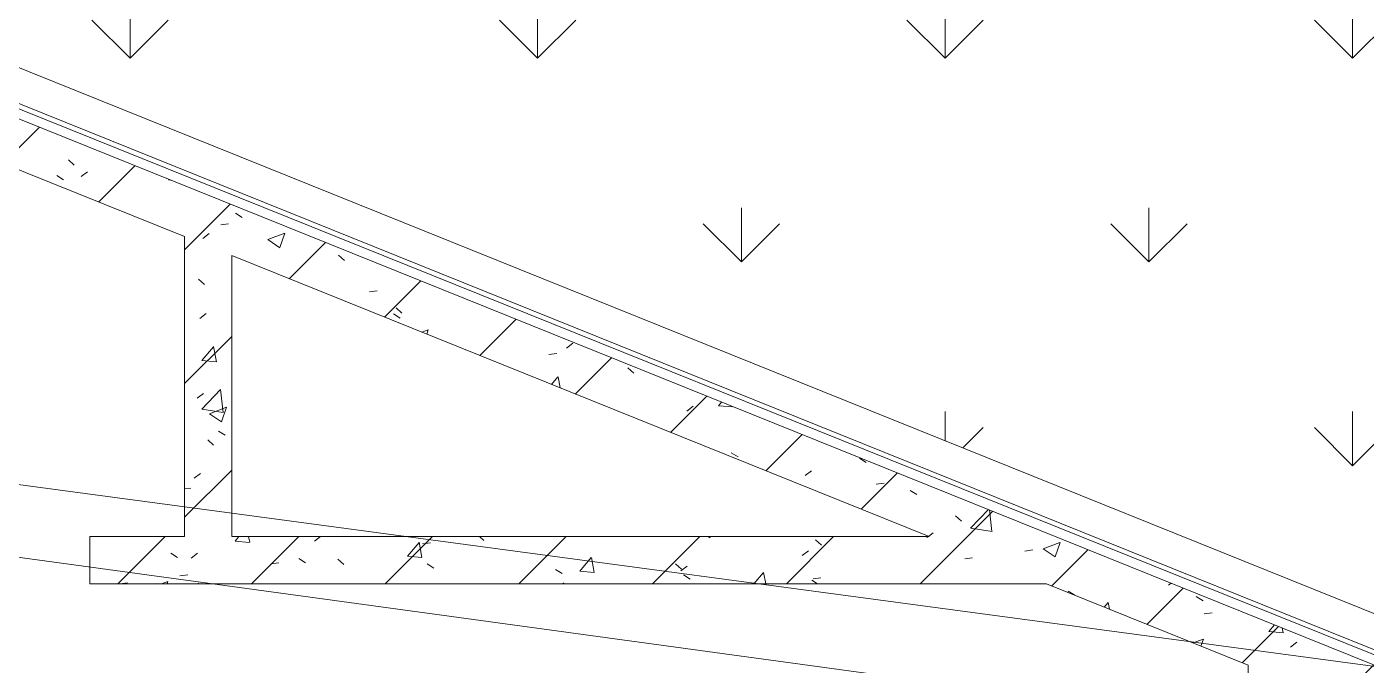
# Model space of a CAD drawing. Header units: millimetres. Extents: x -584918 to 2941280, y 3000189 to 4229862.
# Drawn here: x -454268 to -451435, y 3689702 to 3691053 of the extents above; entities that cross this region are included whole.
import ezdxf

# ---------------------------------------------------------------- set-up
doc = ezdxf.new("R2010")
doc.units = ezdxf.units.MM
for name, color, linetype, lineweight in [('Стены внутренние', 7, 'Continuous', 0), ('Стены несущие', 7, 'Continuous', 0), ('Стены отделка', 7, 'Continuous', 0), ('экспертиза ДУ', 1, 'Continuous', 0), ('экспертиза условные обозначения', 1, 'Continuous', 0)]:
    doc.layers.add(name, color=color, linetype=linetype, lineweight=lineweight)
pattern_1 = [(45, (-437515.92, 3663725.22), (-141.4214, 141.4214), [])]
pattern_2 = [(50, (-437515.92, 3663725.22), (364.368, -31.8783), [38.1, -419.1]), (355, (-437515.92, 3663725.2), (-70.486, 382.1133), [30.48, -335.28]), (100.451, (-437485.56, 3663722.56), (293.885, 350.2334), [32.38, -356.18]), (46.184, (-437515.92, 3663826.8), (542.1585, -84.086), [57.15, -628.65]), (96.636, (-437470.74, 3663819.8), (474.805, 494.8554), [48.57, -534.27]), (351.184, (-437515.9, 3663826.8), (474.81, 494.85), [45.72, -502.92]), (21, (-437465.12, 3663801.42), (303.2285, -204.5305), [38.1, -419.1]), (326, (-437465.12, 3663801.4), (123.604, 368.376), [30.48, -335.28]), (71.451, (-437439.86, 3663784.37), (426.834, 163.8427), [32.38, -356.18]), (37.5, (-437515.92, 3663725.22), (6.17665, 169.11015), [16.764, -314.452, 16.764, -323.596, -336.55]), (37.5, (-437515.92, 3663725.22), (6.17665, 169.11015), [-671.576, 16.764, -319.786]), (7.5, (-437515.92, 3663725.22), (133.6389, 200.3615), [16.764, -177.292, 16.764, -306.832, -128.27]), (7.5, (-437515.92, 3663725.22), (133.6389, 200.3615), [-517.652, 16.764, -111.506]), (327.5, (-437629.21, 3663725.22), (271.1818, -11.45836), [16.764, -110.236, 16.764, -379.476, -525.78]), (327.5, (-437629.21, 3663725.22), (271.1818, -11.45836), [-523.24, 16.764, -509.016]), (317.5, (-437680, 3663725.22), (296.2585, 50.8528), [16.764, -148.336, 16.764, -246.38, -373.38]), (317.5, (-437680, 3663725.22), (296.2585, 50.8528), [-428.244, 16.764, -356.616])]

msp = doc.modelspace()

# ---------------------------------------------------------------- hatches: boundary and pattern name
at = {"layer": 'Стены внутренние'}
h = msp.add_hatch(dxfattribs=at)
h.set_pattern_fill('FP_1', color=256, style=0, pattern_type=2)
h.set_pattern_definition(pattern_1)
h.paths.add_polyline_path([(-454253.714, 3690737.774), (-454216.337, 3690830.526), (-456707.804, 3691834.55), (-456975.344, 3691834.55), (-454314.528, 3690762.281)])
h = msp.add_hatch(dxfattribs=at)
h.set_pattern_fill('FP_2', color=256, style=0, pattern_type=2)
h.set_pattern_definition(pattern_2)
h.paths.add_polyline_path([(-454253.714, 3690737.774), (-454216.337, 3690830.526), (-456707.804, 3691834.55), (-456975.344, 3691834.55), (-454314.528, 3690762.281)])
h = msp.add_hatch(dxfattribs=at)
h.set_pattern_fill('FP_1', color=256, style=0, pattern_type=2)
h.set_pattern_definition(pattern_1)
h.paths.add_polyline_path([(-448435.026, 3688392.929), (-448435.026, 3688500.744), (-454216.337, 3690830.526), (-454253.714, 3690737.774), (-448502.565, 3688420.147)])
h = msp.add_hatch(dxfattribs=at)
h.set_pattern_fill('FP_2', color=256, style=0, pattern_type=2)
h.set_pattern_definition(pattern_2)
h.paths.add_polyline_path([(-448435.026, 3688392.929), (-448435.026, 3688500.744), (-454216.337, 3690830.526), (-454253.714, 3690737.774), (-448502.565, 3688420.147)])
h = msp.add_hatch(dxfattribs=at)
h.set_pattern_fill('FP_1', color=256, style=0, pattern_type=2)
h.set_pattern_definition(pattern_1)
h.paths.add_polyline_path([(-453847.936, 3689974.55), (-453835.026, 3689974.55), (-453835.026, 3690569.049), (-453935.026, 3690609.347), (-453935.026, 3689974.55)])
h = msp.add_hatch(dxfattribs=at)
h.set_pattern_fill('FP_2', color=256, style=0, pattern_type=2)
h.set_pattern_definition(pattern_2)
h.paths.add_polyline_path([(-453847.936, 3689974.55), (-453835.026, 3689974.55), (-453835.026, 3690569.049), (-453935.026, 3690609.347), (-453935.026, 3689974.55)])
h = msp.add_hatch(dxfattribs=at)
h.set_pattern_fill('FP_1', color=256, style=0, pattern_type=2)
h.set_pattern_definition(pattern_1)
h.paths.add_polyline_path([(-453847.936, 3689874.55), (-452111.64, 3689874.55), (-452359.788, 3689974.55), (-454135.026, 3689974.55), (-454135.026, 3689874.55)])
h = msp.add_hatch(dxfattribs=at)
h.set_pattern_fill('FP_2', color=256, style=0, pattern_type=2)
h.set_pattern_definition(pattern_2)
h.paths.add_polyline_path([(-453847.936, 3689874.55), (-452111.64, 3689874.55), (-452359.788, 3689974.55), (-454135.026, 3689974.55), (-454135.026, 3689874.55)])
at = {"layer": 'экспертиза условные обозначения'}
h = msp.add_hatch(dxfattribs=at)
h.set_pattern_fill('GRASS', color=6, scale=24)
h.set_pattern_definition([(90, (-461809.37, 3558222.25), (-431.0523, 431.0523), [114.3, -747.8046]), (45, (-461809.37, 3558222.25), (-431.0523, 431.0523), [114.3, -495.3]), (135, (-461809.37, 3558222.25), (-431.0523, -431.0523), [114.3, -495.3])])
edge = h.paths.add_edge_path()
edge.add_line((-458338.484, 3694648.826), (-453608.137, 3692742.567))
edge.add_line((-453608.137, 3692742.567), (-452262.543, 3696081.635))
edge.add_line((-452262.543, 3696081.635), (-443822.121, 3692680.271))
edge.add_line((-443822.121, 3692680.271), (-445167.715, 3689341.203))
edge.add_line((-445167.715, 3689341.203), (-441899.865, 3688024.308))
edge.add_line((-441899.865, 3688024.308), (-440112.737, 3687304.122))
edge.add_line((-440112.737, 3687304.122), (-440822.912, 3685541.836))
edge.add_line((-440822.912, 3685541.836), (-443740.461, 3686717.565))
edge.add_arc((-444130.947, 3685740.74), 1051.983, 68.21091, 179.840391)
edge.add_line((-445182.926, 3685743.67), (-445282.926, 3683874.55))
edge.add_line((-445282.926, 3683874.55), (-448232.926, 3683874.55))
edge.add_line((-448232.926, 3683874.55), (-448232.926, 3688527.961))
edge.add_line((-448232.926, 3688527.961), (-456686.313, 3691934.55))
edge.add_line((-456686.313, 3691934.55), (-459032.926, 3691934.55))
edge.add_line((-459032.926, 3691934.55), (-459032.926, 3692925.58))
edge.add_line((-459032.926, 3692925.58), (-458338.484, 3694648.826))

# ---------------------------------------------------------------- linework, layer by layer
at = {"layer": 'Стены внутренние'}
msp.add_line((-456701.987, 3691864.55), (-448205.026, 3688440.402), dxfattribs=at)
at = {"layer": 'Стены несущие'}
for p, q in [((-448235.026, 3688420.147), (-456707.804, 3691834.55)), ((-456727.196, 3691734.55), (-453935.026, 3690609.347)), ((-453935.026, 3690609.347), (-453935.026, 3689974.55)), ((-453835.026, 3689974.55), (-453835.026, 3690569.049)), ((-453835.026, 3690569.049), (-452359.788, 3689974.55)), ((-453935.026, 3689974.55), (-454135.026, 3689974.55)), ((-454135.026, 3689974.55), (-454135.026, 3689874.55)), ((-452359.788, 3689974.55), (-453835.026, 3689974.55)), ((-454135.026, 3689874.55), (-452111.64, 3689874.55)), ((-452111.64, 3689874.55), (-451685.026, 3689702.631)), ((-451685.026, 3689702.631), (-451685.026, 3689574.55))]:
    msp.add_line(p, q, dxfattribs=at)
at = {"layer": 'Стены отделка'}
for p, q in [((-456707.804, 3691834.55), (-448235.026, 3688420.147)), ((-448215.026, 3688433.65), (-456703.926, 3691854.55))]:
    msp.add_line(p, q, dxfattribs=at)
at = {"layer": 'экспертиза ДУ'}
for points in [[(-446252.144, 3688832.803), (-510400.006, 3697602.029)], [(-510400.006, 3697602.029), (-445304.254, 3688881.089)]]:
    msp.add_lwpolyline(points, dxfattribs=at)
at = {"layer": 'экспертиза условные обозначения', "color": 6}
msp.add_lwpolyline([(-458338.484, 3694648.826), (-453608.137, 3692742.567), (-452262.543, 3696081.635), (-443822.121, 3692680.271), (-445167.715, 3689341.203), (-441899.865, 3688024.308), (-440112.737, 3687304.122), (-440822.912, 3685541.836), (-443740.461, 3686717.565, 0.52963745), (-445182.926, 3685743.67), (-445282.926, 3683874.55), (-448232.926, 3683874.55), (-448232.926, 3688527.961), (-456686.313, 3691934.55), (-459032.926, 3691934.55), (-459032.926, 3692925.58), (-458338.484, 3694648.826)], format="xyb", dxfattribs=at)

doc.saveas('drawing.dxf')
